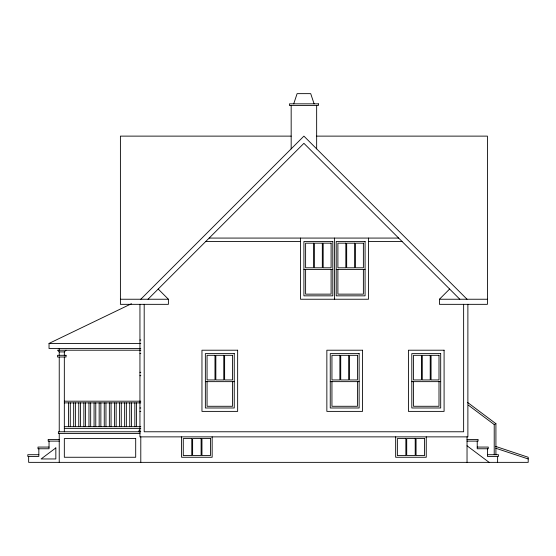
<?xml version="1.0" encoding="UTF-8"?>
<svg xmlns="http://www.w3.org/2000/svg" width="556" height="556" viewBox="0 0 556 556"><rect width="100%" height="100%" fill="white"/><g stroke="black" fill="none" stroke-linecap="round" stroke-linejoin="round"><path stroke-width="0.83" d="M293.714 103.84L297.112 93.644L310.707 93.644L314.105 103.84M140.793 350.21L57.532 350.21L59.235 351.913L64.329 351.913L66.032 350.21M140.793 299.239L303.91 136.123L467.033 299.239M148 299.239L303.91 143.33L459.819 299.239M316.656 136.123L487.417 136.123L487.417 304.334L439.435 304.334L439.435 299.239L449.623 289.044M468.388 405.178L494.214 424.555L495.917 423.7L495.917 454.711M140.793 348.515L49.039 348.515L49.039 343.42L131.459 303.729M291.17 136.123L120.402 136.123L120.402 304.334L168.392 304.334L168.392 299.239L158.196 289.044M209.174 238.072L398.652 238.072M205.776 241.471L300.511 241.471M368.482 241.471L402.051 241.471M303.91 269.507L332.801 269.507M336.199 269.507L365.083 269.507M120.402 299.239L168.392 299.239M439.435 299.239L487.417 299.239M139.945 340.022L140.793 340.022M49.039 343.42L140.793 343.42M139.945 353.609L140.793 353.609M139.945 372.305L140.793 372.305M139.945 375.703L140.793 375.703M205.359 381.645L234.25 381.645M330.25 381.645L359.134 381.645M411.808 381.645L440.693 381.645M64.329 401.189L140.793 401.189M64.329 402.885L140.793 402.885M139.945 407.986L140.793 407.986M139.945 411.384L140.793 411.384M64.329 426.674L140.793 426.674M64.329 428.377L140.793 428.377M139.945 430.073L139.097 430.073L139.097 431.776M140.793 431.776L58.387 431.776L58.387 433.471L139.945 433.471M59.235 439.421L48.191 439.421L48.191 441.116L59.235 441.116M467.033 439.421L478.077 439.421L478.077 441.116L467.033 441.116M49.039 447.066L37.996 447.066L37.996 448.762L49.039 448.762L49.039 441.116M477.229 447.066L488.272 447.066L488.272 448.762L477.229 448.762L477.229 441.116M38.844 454.711L27.8 454.711L27.8 456.413L38.844 456.413L38.844 448.762M487.417 454.711L498.468 454.711L498.468 456.413L487.417 456.413L487.417 448.762M528.2 458.957L495.834 448.261M495.577 446.385L528.2 457.261L528.2 462.356L28.648 462.356L28.648 456.413M467.721 402.551L495.917 423.7M467.033 445.794L489.12 462.356M497.613 456.413L497.613 462.356M494.214 424.555L494.214 454.711M467.881 304.334L467.881 436.87L139.945 436.87L139.945 304.334M467.033 436.87L467.033 462.356M463.635 304.334L463.635 431.776L144.192 431.776L144.192 304.334M438.997 381.645L438.997 406.283L413.504 406.283L413.504 381.645M426.25 436.87L426.25 457.261L395.663 457.261L395.663 436.87M368.482 238.072L368.482 299.239L300.511 299.239L300.511 238.072M363.381 269.507L363.381 294.145L337.895 294.145L337.895 269.507M357.438 381.645L357.438 406.283L331.946 406.283L331.946 381.645M334.497 238.072L334.497 299.239M331.098 269.507L331.098 294.145L305.612 294.145L305.612 269.507M316.656 105.536L316.656 148.862M291.17 105.536L291.17 148.862M232.547 381.645L232.547 406.283L207.061 406.283L207.061 381.645M212.156 436.87L212.156 457.261L181.576 457.261L181.576 436.87M140.793 436.87L140.793 462.356M136.547 402.885L136.547 426.674M134.844 402.885L134.844 426.674M131.445 402.885L131.445 426.674M129.75 402.885L129.75 426.674M126.351 402.885L126.351 426.674M124.648 402.885L124.648 426.674M121.257 402.885L121.257 426.674M119.554 402.885L119.554 426.674M116.155 402.885L116.155 426.674M114.46 402.885L114.46 426.674M111.061 402.885L111.061 426.674M109.358 402.885L109.358 426.674M105.96 402.885L105.96 426.674M104.264 402.885L104.264 426.674M100.865 402.885L100.865 426.674M99.163 402.885L99.163 426.674M95.764 402.885L95.764 426.674M94.068 402.885L94.068 426.674M90.67 402.885L90.67 426.674M88.967 402.885L88.967 426.674M85.568 402.885L85.568 426.674M83.873 402.885L83.873 426.674M80.474 402.885L80.474 426.674M78.771 402.885L78.771 426.674M75.38 402.885L75.38 426.674M73.677 402.885L73.677 426.674M70.278 402.885L70.278 426.674M68.583 402.885L68.583 426.674M64.329 351.913L64.329 355.312M64.329 357.008L64.329 431.776M59.235 348.515L59.235 350.21M59.235 351.913L59.235 355.312M59.235 357.008L59.235 431.776M59.235 433.471L59.235 462.356M55.836 447.914L41.109 458.957L55.836 458.957L55.836 447.914M318.352 103.84L289.467 103.84L289.467 105.536L318.352 105.536L318.352 103.84M332.801 241.471L303.91 241.471L303.91 295.841L332.801 295.841L332.801 241.471M365.083 241.471L336.199 241.471L336.199 295.841L365.083 295.841L365.083 241.471M313.535 243.167L305.612 243.167L305.612 267.804L313.535 267.804L313.535 243.167M322.32 243.167L314.39 243.167L314.39 267.804L322.32 267.804L322.32 243.167M331.098 243.167L323.175 243.167L323.175 267.804L331.098 267.804L331.098 243.167M345.825 243.167L337.895 243.167L337.895 267.804L345.825 267.804L345.825 243.167M354.603 243.167L346.673 243.167L346.673 267.804L354.603 267.804L354.603 243.167M363.381 243.167L355.458 243.167L355.458 267.804L363.381 267.804L363.381 243.167M237.648 350.21L201.96 350.21L201.96 411.384L237.648 411.384L237.648 350.21M362.533 350.21L326.852 350.21L326.852 411.384L362.533 411.384L362.533 350.21M444.091 350.21L408.41 350.21L408.41 411.384L444.091 411.384L444.091 350.21M234.25 353.609L205.359 353.609L205.359 407.986L234.25 407.986L234.25 353.609M359.134 353.609L330.25 353.609L330.25 407.986L359.134 407.986L359.134 353.609M440.693 353.609L411.808 353.609L411.808 407.986L440.693 407.986L440.693 353.609M66.032 355.312L57.532 355.312L57.532 357.008L66.032 357.008L66.032 355.312M214.984 355.312L207.061 355.312L207.061 379.95L214.984 379.95L214.984 355.312M223.769 355.312L215.839 355.312L215.839 379.95L223.769 379.95L223.769 355.312M232.547 355.312L224.624 355.312L224.624 379.95L232.547 379.95L232.547 355.312M339.876 355.312L331.946 355.312L331.946 379.95L339.876 379.95L339.876 355.312M348.661 355.312L340.724 355.312L340.724 379.95L348.661 379.95L348.661 355.312M357.438 355.312L349.509 355.312L349.509 379.95L357.438 379.95L357.438 355.312M421.434 355.312L413.504 355.312L413.504 379.95L421.434 379.95L421.434 355.312M430.219 355.312L422.282 355.312L422.282 379.95L430.219 379.95L430.219 355.312M438.997 355.312L431.067 355.312L431.067 379.95L438.997 379.95L438.997 355.312M135.699 438.573L64.329 438.573L64.329 457.261L135.699 457.261L135.699 438.573M191.771 438.573L183.271 438.573L183.271 455.559L191.771 455.559L191.771 438.573M201.112 438.573L192.619 438.573L192.619 455.559L201.112 455.559L201.112 438.573M210.46 438.573L201.96 438.573L201.96 455.559L210.46 455.559L210.46 438.573M405.859 438.573L397.366 438.573L397.366 455.559L405.859 455.559L405.859 438.573M415.207 438.573L406.714 438.573L406.714 455.559L415.207 455.559L415.207 438.573M424.555 438.573L416.055 438.573L416.055 455.559L424.555 455.559L424.555 438.573"/></g></svg>
